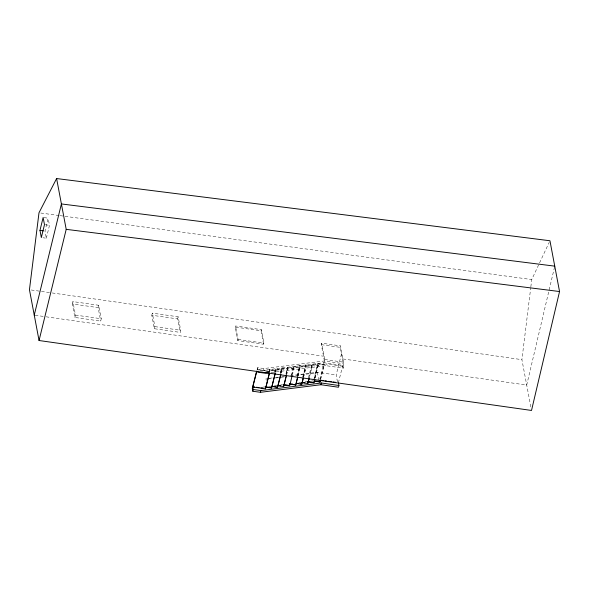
<?xml version="1.0" encoding="UTF-8"?>
<svg xmlns="http://www.w3.org/2000/svg" width="589" height="589" viewBox="0 0 589 589"><rect width="100%" height="100%" fill="white"/><g stroke="black" fill="none" stroke-linecap="round" stroke-linejoin="round"><path stroke-width="0.44" stroke-dasharray="2.94 2.21" d="M530.851 406.955L521.913 359.658L530.733 287.756M530.844 286.843L531.734 279.561L549.176 242.403M554.543 267.038L526.713 385.059L342.319 358.87M43.969 217.606L48.136 218.173L44.985 231.072L46.332 238.228L43.004 237.779M46.332 238.228L49.483 225.329L48.136 218.173M72.329 303.953L72.918 301.605L98.738 305.271L101.286 318.759L100.697 321.108L74.877 317.442L72.329 303.953L98.149 307.62L100.697 321.108M74.877 317.442L75.466 315.093L72.918 301.605M98.149 307.62L98.738 305.271M151.8 315.24L152.33 313.134L178.15 316.801L180.698 330.282L180.168 332.387L154.347 328.721L151.8 315.24L177.62 318.907L180.168 332.387M154.347 328.721L154.878 326.615L152.33 313.134M177.62 318.907L178.15 316.801M235.239 327.086L235.519 325.967L261.339 329.634L263.887 343.115L263.607 344.241L237.787 340.575L235.239 327.086L261.06 330.753L263.607 344.241M237.787 340.575L238.074 339.448L235.519 325.967M261.06 330.753L261.339 329.634M257.113 369.377L269.895 371.46L257.113 369.377L257.555 367.646L263.916 368.545L324.392 360.969L343.225 363.649M263.916 368.545L263.474 370.282L323.957 362.706L342.783 365.379L343.306 368.147L325.732 365.651L270.668 372.55M268.871 372.123L269.526 369.524L275.888 370.429L275.505 372.439M269.136 371.534L269.526 369.524M274.695 372.233L275.571 368.766L281.932 369.671L281.108 373.419M274.746 372.513L275.571 368.766M275.446 372.16L275.888 370.429M280.305 373.212L281.623 368.007L287.984 368.913L286.718 374.39M280.357 373.492L281.623 368.007M281.056 373.139L281.932 369.671M285.915 374.192L287.668 367.249L294.08 368.434L287.668 367.249M286.188 373.603L287.719 367.529M286.445 374.987L287.984 368.913M291.526 375.164L293.72 366.498L300.081 367.396L297.938 376.349M291.577 375.443L293.72 366.498M292.328 375.37L294.029 368.154M297.136 376.143L299.764 365.74L306.125 366.638L303.549 377.321M297.187 376.423L299.764 365.74M297.887 376.069L300.081 367.396M302.746 377.122L305.809 364.981L312.177 365.879L309.38 377.431M303.018 376.533L305.809 364.981M303.497 377.048L306.125 366.638M308.356 378.094L311.861 364.223L318.222 365.121L314.99 378.41M309.107 378.02L312.177 365.879M324.392 360.969L321.314 344.661L321.682 343.203L340.508 345.876L343.593 362.183L338.623 381.856M313.746 379.942L317.905 363.465L324.318 364.643L320.379 380.251M314.231 378.484L317.905 363.465M314.931 378.131L318.222 365.121M319.79 379.183L324.76 359.511L321.682 343.203M320.541 379.11L324.267 364.37M325.732 365.651L326.166 363.921L343.748 366.417L343.306 368.147M343.748 366.417L340.14 347.333L340.508 345.876M337.475 381.871L336.172 374.965L341.429 354.151M265.691 371.497L326.166 363.921M266.545 378.653L265.948 378.727L266.272 380.45M269.225 378.315L274.592 377.645M275.483 377.534L280.85 376.857M281.741 376.746L285.319 376.297M290.436 375.657L317.338 372.285L336.172 374.965M267.524 378.999L271.993 378.44M275.571 377.991L284.516 376.872M295.899 375.443L317.427 372.749M261.685 387.304L264.513 386.951M268.599 386.436L271.19 386.112M274.437 385.707L277.235 385.353M280.695 384.919L282.565 384.683M289.788 383.785L294.515 383.189M298.814 382.651L301.516 382.313M305.131 381.856L306.935 381.635M311.448 381.068L313.252 380.84M40.818 213.034L59.033 215.508M59.945 215.626L531.734 279.561M45.316 224.762L49.483 225.329M31.269 289.987L51.295 292.829M52.207 292.954L521.913 359.658M321.314 344.661L340.14 347.333M75.466 315.093L101.286 318.759M154.878 326.615L180.698 330.282M238.074 339.448L263.887 343.115M35.156 315.255L45.162 316.676M46.075 316.801L323.494 356.198M324.76 359.511L343.593 362.183M317.957 363.737L324.318 364.643M318.274 365.401L311.861 364.223M305.868 365.254L312.229 366.159M299.816 366.012L306.177 366.918M293.771 366.77L300.132 367.676M281.675 368.287L288.036 369.193M275.623 369.045L281.991 369.951M269.578 369.804L275.939 370.702M259.771 370.65L262.304 371.011M317.338 372.285L318.966 380.884M257.555 367.646L258.078 370.415"/><path stroke-width="0.88" d="M559.55 291.54L531.514 410.452L39.051 340.516L29.45 289.729L38.992 212.791L56.603 178.548L549.949 240.754L559.55 291.54L66.204 229.342L56.603 178.548M39.978 230.395L43.13 217.496L44.484 224.652L41.333 237.551L39.978 230.395L43.314 230.844M34.25 315.122L61.403 203.941L554.75 266.147M39.051 340.516L66.204 229.342M256.679 371.114L252.291 388.46L252.821 391.229L260.434 392.311L320.909 384.727L338.484 387.231L338.925 385.493L338.403 382.725M256.73 371.394L252.784 387.002L265.506 388.806L269.453 373.198M252.821 391.229L253.255 389.491L252.733 386.723L254.551 386.98M260.434 392.311L260.868 390.573L321.344 382.997L338.925 385.493M269.401 372.918L265.506 388.806M275.011 373.897L271.558 388.048L265.197 387.142M271.558 388.048L275.284 373.308M277.772 386.148L280.622 374.876M272.147 386.517L277.603 387.29L280.894 374.28M286.232 375.848L283.655 386.531L277.286 385.633M283.655 386.531L286.504 375.259M283.338 384.875L289.7 385.773L292.056 375.959M289.383 384.116L295.744 385.022L297.666 376.938M295.744 385.022L297.717 377.21M301.958 383.115L303.276 377.917M296.341 383.483L301.796 384.264L303.328 378.19M309.107 378.02L307.841 383.505L301.48 382.6M307.841 383.505L309.159 378.3M314.497 379.868L313.893 382.747L307.532 381.841M313.893 382.747L314.769 379.279M314.482 381.216L319.937 381.989L320.328 379.979M319.937 381.989L320.379 380.251M320.909 384.727L321.344 382.997M268.864 372.778L265.256 373.227L257.636 372.145M266.869 386.649L265.146 386.87L270.594 387.643M309.203 381.348L307.48 381.569L312.928 382.342M320.468 380.177L323.206 380.568M324.951 380.811L326.843 381.083M328.537 381.326L331.386 381.731M333.021 381.959L335.715 382.342M314.43 380.936L319.886 381.709M303.247 382.578L305.065 382.843M296.289 383.211L298.108 383.468M299.926 383.726L301.796 384.264M289.332 383.837L291.15 384.094M292.969 384.352L295.693 384.742M285.105 384.853L288.735 385.368M278.148 385.486L280.872 385.869M272.096 386.237L277.603 387.29M256.37 387.238L259.094 387.628M260.912 387.886L262.731 388.144M253.255 389.491L260.868 390.573"/></g></svg>
